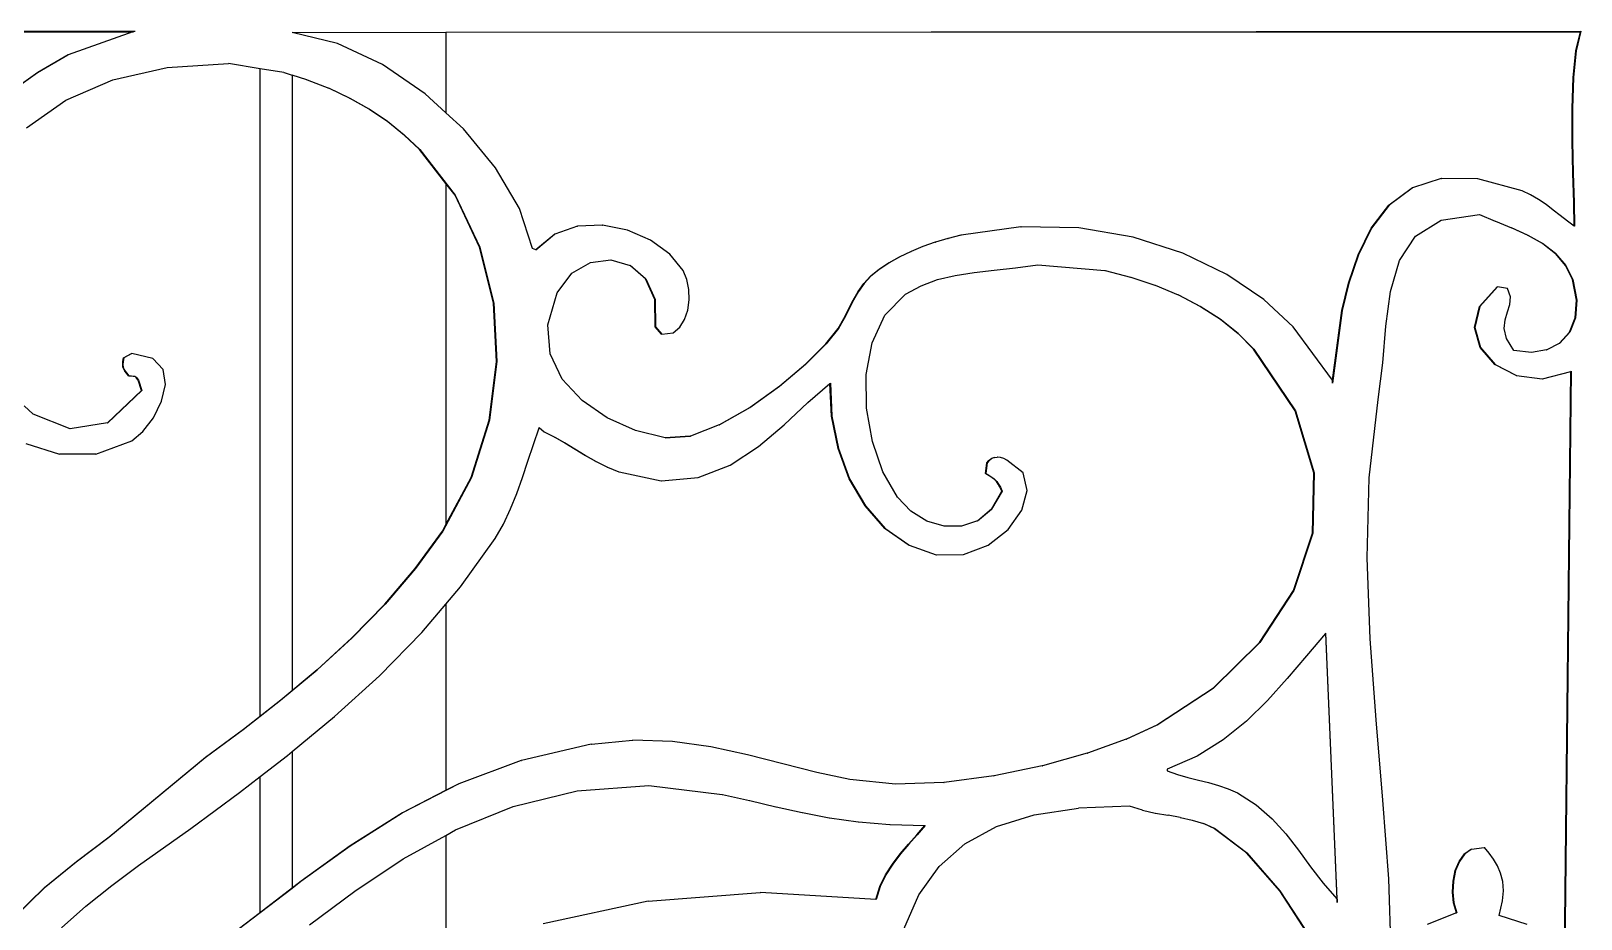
# Model space of a CAD drawing. Header units: inches. Extents: x -2812 to 9774, y -15726 to -746.
# Drawn here: x 3026.01 to 3048.65, y -9097.01 to -9084.03 of the extents above; entities that cross this region are included whole.
import ezdxf

# ---------------------------------------------------------------- set-up
doc = ezdxf.new("R2010")
doc.units = ezdxf.units.IN
doc.header["$LTSCALE"] = 17
doc.header["$MEASUREMENT"] = 0
doc.layers.add('OUTLINE', color=1, linetype='Continuous', lineweight=25)

# ---------------------------------------------------------------- blocks, each defined once
blk = doc.blocks.new('kk')
for p, q in [((-1723.644, -2491.969), (-1722.024, -2491.965)), ((-1723.644, -2491.976), (-1722.055, -2491.976)), ((-1722.055, -2491.976), (-1722.999, -2492.311)), ((-1722.055, -2491.976), (-1722.051, -2491.976)), ((-1722.051, -2491.976), (-1722.024, -2491.965)), ((-1722.024, -2491.965), (-1722.02, -2491.965)), ((-1719.726, -2491.986), (-1717.483, -2491.984)), ((-1719.066, -2492.145), (-1719.726, -2491.986)), ((-1717.483, -2491.984), (-1710.393, -2491.976)), ((-1717.483, -2491.984), (-1717.483, -2493.159)), ((-1710.393, -2491.976), (-1700.907, -2491.965)), ((-1710.393, -2491.976), (-1700.91, -2491.976)), ((-1700.978, -2492.256), (-1700.91, -2491.976)), ((-1700.903, -2491.965), (-1700.974, -2492.256)), ((-1700.91, -2491.976), (-1700.907, -2491.965)), ((-1700.907, -2491.965), (-1700.903, -2491.965)), ((-1723.448, -2492.572), (-1723.004, -2492.311)), ((-1722.999, -2492.311), (-1723.443, -2492.572)), ((-1723.004, -2492.311), (-1722.999, -2492.311)), ((-1718.409, -2492.453), (-1719.066, -2492.145)), ((-1701.018, -2492.644), (-1700.978, -2492.256)), ((-1700.974, -2492.256), (-1701.013, -2492.644)), ((-1700.978, -2492.256), (-1700.974, -2492.256)), ((-1723.875, -2492.88), (-1723.448, -2492.572)), ((-1723.443, -2492.572), (-1723.87, -2492.88)), ((-1723.448, -2492.572), (-1723.443, -2492.572)), ((-1722.346, -2492.678), (-1721.552, -2492.497)), ((-1721.552, -2492.497), (-1720.658, -2492.441)), ((-1720.193, -2492.516), (-1720.658, -2492.441)), ((-1720.193, -2501.977), (-1720.193, -2492.516)), ((-1719.851, -2492.57), (-1720.193, -2492.516)), ((-1719.851, -2492.57), (-1719.846, -2492.57)), ((-1719.846, -2492.57), (-1719.728, -2492.609)), ((-1717.785, -2492.881), (-1718.409, -2492.453)), ((-1723.033, -2492.976), (-1722.346, -2492.678)), ((-1719.728, -2492.609), (-1719.728, -2501.605)), ((-1719.514, -2492.676), (-1719.728, -2492.609)), ((-1719.514, -2492.676), (-1719.51, -2492.676)), ((-1719.51, -2492.676), (-1719.193, -2492.802)), ((-1719.193, -2492.802), (-1719.189, -2492.802)), ((-1718.889, -2492.947), (-1719.193, -2492.802)), ((-1719.189, -2492.802), (-1718.884, -2492.947)), ((-1701.033, -2493.095), (-1701.018, -2492.644)), ((-1701.013, -2492.644), (-1701.028, -2493.095)), ((-1701.018, -2492.644), (-1701.013, -2492.644)), ((-1723.609, -2493.382), (-1723.033, -2492.976)), ((-1718.889, -2492.947), (-1718.884, -2492.947)), ((-1718.603, -2493.109), (-1718.889, -2492.947)), ((-1718.884, -2492.947), (-1718.598, -2493.109)), ((-1717.483, -2493.159), (-1717.785, -2492.881)), ((-1718.336, -2493.289), (-1718.603, -2493.109)), ((-1718.603, -2493.109), (-1718.598, -2493.109)), ((-1718.598, -2493.109), (-1718.331, -2493.289)), ((-1717.224, -2493.396), (-1717.483, -2493.159)), ((-1701.033, -2493.095), (-1701.028, -2493.095)), ((-1701.032, -2493.573), (-1701.033, -2493.095)), ((-1701.028, -2493.095), (-1701.027, -2493.573)), ((-1718.336, -2493.289), (-1718.331, -2493.289)), ((-1718.091, -2493.485), (-1718.336, -2493.289)), ((-1718.331, -2493.289), (-1718.086, -2493.485)), ((-1718.091, -2493.485), (-1718.086, -2493.485)), ((-1717.868, -2493.695), (-1718.091, -2493.485)), ((-1718.086, -2493.485), (-1717.863, -2493.695)), ((-1716.756, -2493.966), (-1717.224, -2493.396)), ((-1717.868, -2493.695), (-1717.863, -2493.695)), ((-1717.483, -2494.192), (-1717.868, -2493.695)), ((-1717.863, -2493.695), (-1717.345, -2494.364)), ((-1701.021, -2494.043), (-1701.032, -2493.573)), ((-1701.032, -2493.573), (-1701.027, -2493.573)), ((-1701.027, -2493.573), (-1701.017, -2494.043)), ((-1716.409, -2494.559), (-1716.756, -2493.966)), ((-1702.943, -2494.118), (-1703.366, -2494.256)), ((-1702.943, -2494.118), (-1702.939, -2494.118)), ((-1702.408, -2494.127), (-1702.939, -2494.118)), ((-1701.763, -2494.3), (-1702.408, -2494.127)), ((-1701.021, -2494.043), (-1701.017, -2494.043)), ((-1701.009, -2494.47), (-1701.021, -2494.043)), ((-1701.017, -2494.043), (-1701.005, -2494.47)), ((-1717.483, -2494.192), (-1717.483, -2499.177)), ((-1717.349, -2494.364), (-1717.483, -2494.192)), ((-1717.349, -2494.364), (-1717.345, -2494.364)), ((-1716.989, -2495.122), (-1717.349, -2494.364)), ((-1717.345, -2494.364), (-1716.985, -2495.122)), ((-1703.708, -2494.51), (-1703.371, -2494.256)), ((-1703.366, -2494.256), (-1703.704, -2494.51)), ((-1703.371, -2494.256), (-1703.366, -2494.256)), ((-1701.639, -2494.358), (-1701.763, -2494.3)), ((-1701.524, -2494.426), (-1701.639, -2494.358)), ((-1716.215, -2495.143), (-1716.409, -2494.559)), ((-1703.967, -2494.847), (-1703.708, -2494.51)), ((-1703.704, -2494.51), (-1703.962, -2494.847)), ((-1703.708, -2494.51), (-1703.704, -2494.51)), ((-1701.414, -2494.502), (-1701.524, -2494.426)), ((-1701.308, -2494.581), (-1701.414, -2494.502)), ((-1701.205, -2494.663), (-1701.308, -2494.581)), ((-1701.009, -2494.47), (-1701.005, -2494.47)), ((-1701.003, -2494.815), (-1701.009, -2494.47)), ((-1701.005, -2494.47), (-1700.998, -2494.819)), ((-1715.561, -2494.817), (-1715.891, -2494.932)), ((-1715.561, -2494.817), (-1715.557, -2494.817)), ((-1715.198, -2494.803), (-1715.557, -2494.817)), ((-1715.198, -2494.803), (-1715.194, -2494.803)), ((-1714.83, -2494.876), (-1715.194, -2494.803)), ((-1709.085, -2494.825), (-1709.956, -2494.949)), ((-1709.085, -2494.825), (-1709.08, -2494.825)), ((-1708.238, -2494.841), (-1709.08, -2494.825)), ((-1707.445, -2494.976), (-1708.238, -2494.841)), ((-1704.159, -2495.238), (-1703.967, -2494.847)), ((-1703.962, -2494.847), (-1704.155, -2495.238)), ((-1703.967, -2494.847), (-1703.962, -2494.847)), ((-1703.322, -2494.963), (-1702.945, -2494.727)), ((-1702.945, -2494.727), (-1702.384, -2494.646)), ((-1702.384, -2494.646), (-1702.156, -2494.742)), ((-1702.156, -2494.742), (-1702.152, -2494.742)), ((-1702.152, -2494.742), (-1701.918, -2494.841)), ((-1701.918, -2494.841), (-1701.913, -2494.841)), ((-1701.684, -2494.949), (-1701.918, -2494.841)), ((-1701.913, -2494.841), (-1701.679, -2494.949)), ((-1701.102, -2494.743), (-1701.205, -2494.663)), ((-1701.003, -2494.815), (-1701.102, -2494.743)), ((-1700.998, -2494.819), (-1701.003, -2494.815)), ((-1716.17, -2495.163), (-1715.895, -2494.932)), ((-1715.891, -2494.932), (-1716.167, -2495.165)), ((-1715.895, -2494.932), (-1715.891, -2494.932)), ((-1714.494, -2495.021), (-1714.83, -2494.876)), ((-1714.213, -2495.224), (-1714.494, -2495.021)), ((-1710.338, -2495.052), (-1710.514, -2495.116)), ((-1710.338, -2495.052), (-1710.333, -2495.052)), ((-1710.151, -2494.996), (-1710.333, -2495.052)), ((-1710.151, -2494.996), (-1710.147, -2494.996)), ((-1709.961, -2494.949), (-1710.147, -2494.996)), ((-1709.961, -2494.949), (-1709.956, -2494.949)), ((-1706.719, -2495.21), (-1707.445, -2494.976)), ((-1703.555, -2495.321), (-1703.322, -2494.963)), ((-1701.684, -2494.949), (-1701.679, -2494.949)), ((-1701.467, -2495.072), (-1701.684, -2494.949)), ((-1701.679, -2494.949), (-1701.462, -2495.072)), ((-1701.467, -2495.072), (-1701.462, -2495.072)), ((-1701.277, -2495.217), (-1701.467, -2495.072)), ((-1701.462, -2495.072), (-1701.273, -2495.217)), ((-1716.787, -2495.942), (-1716.989, -2495.122)), ((-1716.989, -2495.122), (-1716.985, -2495.122)), ((-1716.985, -2495.122), (-1716.782, -2495.942)), ((-1716.17, -2495.163), (-1716.215, -2495.143)), ((-1716.167, -2495.165), (-1716.17, -2495.163)), ((-1714.017, -2495.467), (-1714.213, -2495.224)), ((-1711.012, -2495.353), (-1710.857, -2495.267)), ((-1710.853, -2495.267), (-1711.008, -2495.353)), ((-1710.857, -2495.267), (-1710.692, -2495.188)), ((-1710.857, -2495.267), (-1710.853, -2495.267)), ((-1710.688, -2495.188), (-1710.853, -2495.267)), ((-1710.692, -2495.188), (-1710.688, -2495.188)), ((-1710.518, -2495.116), (-1710.688, -2495.188)), ((-1710.518, -2495.116), (-1710.514, -2495.116)), ((-1706.076, -2495.521), (-1706.719, -2495.21)), ((-1704.298, -2495.65), (-1704.159, -2495.238)), ((-1704.155, -2495.238), (-1704.293, -2495.65)), ((-1704.159, -2495.238), (-1704.155, -2495.238)), ((-1701.277, -2495.217), (-1701.273, -2495.217)), ((-1701.127, -2495.39), (-1701.277, -2495.217)), ((-1701.273, -2495.217), (-1701.122, -2495.39)), ((-1715.857, -2495.792), (-1715.644, -2495.506)), ((-1715.644, -2495.506), (-1715.369, -2495.347)), ((-1715.369, -2495.347), (-1715.071, -2495.311)), ((-1715.071, -2495.311), (-1714.793, -2495.393)), ((-1714.793, -2495.393), (-1714.788, -2495.393)), ((-1714.565, -2495.586), (-1714.793, -2495.393)), ((-1714.788, -2495.393), (-1714.56, -2495.586)), ((-1713.963, -2495.598), (-1714.017, -2495.467)), ((-1711.28, -2495.548), (-1711.155, -2495.446)), ((-1711.151, -2495.446), (-1711.275, -2495.548)), ((-1711.155, -2495.446), (-1711.012, -2495.353)), ((-1711.155, -2495.446), (-1711.151, -2495.446)), ((-1711.008, -2495.353), (-1711.151, -2495.446)), ((-1711.012, -2495.353), (-1711.008, -2495.353)), ((-1710.043, -2495.537), (-1709.768, -2495.494)), ((-1709.768, -2495.494), (-1709.476, -2495.461)), ((-1709.476, -2495.461), (-1709.165, -2495.426)), ((-1709.165, -2495.426), (-1708.834, -2495.381)), ((-1708.834, -2495.381), (-1707.859, -2495.467)), ((-1707.859, -2495.467), (-1707.854, -2495.467)), ((-1707.854, -2495.467), (-1707.485, -2495.561)), ((-1705.534, -2495.888), (-1706.076, -2495.521)), ((-1703.685, -2495.77), (-1703.555, -2495.321)), ((-1701.127, -2495.39), (-1701.122, -2495.39)), ((-1701.027, -2495.597), (-1701.127, -2495.39)), ((-1701.122, -2495.39), (-1701.022, -2495.597)), ((-1714.565, -2495.586), (-1714.56, -2495.586)), ((-1714.43, -2495.887), (-1714.565, -2495.586)), ((-1714.56, -2495.586), (-1714.426, -2495.887)), ((-1713.934, -2495.743), (-1713.963, -2495.598)), ((-1713.929, -2495.895), (-1713.934, -2495.743)), ((-1711.461, -2495.773), (-1711.379, -2495.657)), ((-1711.374, -2495.657), (-1711.456, -2495.773)), ((-1711.379, -2495.657), (-1711.28, -2495.548)), ((-1711.379, -2495.657), (-1711.374, -2495.657)), ((-1711.275, -2495.548), (-1711.374, -2495.657)), ((-1711.28, -2495.548), (-1711.275, -2495.548)), ((-1710.769, -2495.813), (-1710.542, -2495.687)), ((-1710.542, -2495.687), (-1710.301, -2495.598)), ((-1710.301, -2495.598), (-1710.043, -2495.537)), ((-1707.485, -2495.561), (-1707.48, -2495.561)), ((-1707.48, -2495.561), (-1707.126, -2495.68)), ((-1707.126, -2495.68), (-1707.121, -2495.68)), ((-1707.121, -2495.68), (-1706.785, -2495.823)), ((-1704.395, -2496.051), (-1704.298, -2495.65)), ((-1704.293, -2495.65), (-1704.39, -2496.051)), ((-1704.298, -2495.65), (-1704.293, -2495.65)), ((-1702.387, -2495.989), (-1702.126, -2495.705)), ((-1702.121, -2495.705), (-1702.382, -2495.989)), ((-1702.126, -2495.705), (-1702.121, -2495.705)), ((-1701.978, -2495.727), (-1702.121, -2495.705)), ((-1701.934, -2495.849), (-1701.978, -2495.727)), ((-1701.027, -2495.597), (-1701.022, -2495.597)), ((-1700.968, -2495.898), (-1701.027, -2495.597)), ((-1701.022, -2495.597), (-1700.964, -2495.898)), ((-1716.787, -2495.942), (-1716.782, -2495.942)), ((-1716.741, -2496.795), (-1716.787, -2495.942)), ((-1716.782, -2495.942), (-1716.736, -2496.795)), ((-1715.994, -2496.26), (-1715.857, -2495.792)), ((-1714.43, -2495.887), (-1714.426, -2495.887)), ((-1714.428, -2496.289), (-1714.43, -2495.887)), ((-1714.426, -2495.887), (-1714.423, -2496.289)), ((-1713.95, -2496.044), (-1713.929, -2495.895)), ((-1711.671, -2496.166), (-1711.532, -2495.897)), ((-1711.527, -2495.897), (-1711.666, -2496.166)), ((-1711.532, -2495.897), (-1711.461, -2495.773)), ((-1711.532, -2495.897), (-1711.527, -2495.897)), ((-1711.456, -2495.773), (-1711.527, -2495.897)), ((-1711.461, -2495.773), (-1711.456, -2495.773)), ((-1711.07, -2496.118), (-1710.769, -2495.813)), ((-1706.785, -2495.823), (-1706.78, -2495.823)), ((-1706.466, -2495.989), (-1706.785, -2495.823)), ((-1706.78, -2495.823), (-1706.462, -2495.989)), ((-1705.107, -2496.289), (-1705.534, -2495.888)), ((-1703.752, -2496.279), (-1703.685, -2495.77)), ((-1701.976, -2496.071), (-1701.941, -2495.961)), ((-1701.941, -2495.961), (-1701.934, -2495.849)), ((-1700.987, -2496.156), (-1700.968, -2495.898)), ((-1700.964, -2495.898), (-1700.982, -2496.156)), ((-1700.968, -2495.898), (-1700.964, -2495.898)), ((-1714.065, -2496.294), (-1713.995, -2496.18)), ((-1713.995, -2496.18), (-1713.95, -2496.044)), ((-1711.753, -2496.311), (-1711.671, -2496.166)), ((-1711.666, -2496.166), (-1711.748, -2496.311)), ((-1711.671, -2496.166), (-1711.666, -2496.166)), ((-1711.257, -2496.52), (-1711.07, -2496.118)), ((-1706.466, -2495.989), (-1706.462, -2495.989)), ((-1706.174, -2496.177), (-1706.466, -2495.989)), ((-1706.462, -2495.989), (-1706.17, -2496.177)), ((-1706.174, -2496.177), (-1706.17, -2496.177)), ((-1705.912, -2496.385), (-1706.174, -2496.177)), ((-1706.17, -2496.177), (-1705.908, -2496.385)), ((-1704.39, -2496.051), (-1704.534, -2497.111)), ((-1704.534, -2497.067), (-1704.395, -2496.051)), ((-1704.395, -2496.051), (-1704.39, -2496.051)), ((-1702.46, -2496.296), (-1702.387, -2495.989)), ((-1702.382, -2495.989), (-1702.456, -2496.296)), ((-1702.387, -2495.989), (-1702.382, -2495.989)), ((-1702.025, -2496.314), (-1702.012, -2496.186)), ((-1702.012, -2496.186), (-1701.976, -2496.071)), ((-1701.072, -2496.367), (-1700.987, -2496.156)), ((-1700.982, -2496.156), (-1701.068, -2496.367)), ((-1700.987, -2496.156), (-1700.982, -2496.156)), ((-1715.959, -2496.682), (-1715.994, -2496.26)), ((-1714.428, -2496.289), (-1714.423, -2496.289)), ((-1714.332, -2496.397), (-1714.428, -2496.289)), ((-1714.423, -2496.289), (-1714.328, -2496.397)), ((-1714.332, -2496.397), (-1714.328, -2496.397)), ((-1714.328, -2496.397), (-1714.161, -2496.376)), ((-1714.161, -2496.376), (-1714.065, -2496.294)), ((-1711.932, -2496.538), (-1711.753, -2496.311)), ((-1711.748, -2496.311), (-1711.927, -2496.538)), ((-1711.753, -2496.311), (-1711.748, -2496.311)), ((-1705.912, -2496.385), (-1705.908, -2496.385)), ((-1705.685, -2496.613), (-1705.912, -2496.385)), ((-1705.908, -2496.385), (-1705.68, -2496.613)), ((-1704.534, -2497.067), (-1705.107, -2496.289)), ((-1703.799, -2496.816), (-1703.752, -2496.279)), ((-1702.46, -2496.296), (-1702.456, -2496.296)), ((-1702.376, -2496.591), (-1702.46, -2496.296)), ((-1702.456, -2496.296), (-1702.371, -2496.591)), ((-1701.99, -2496.461), (-1702.025, -2496.314)), ((-1701.215, -2496.525), (-1701.072, -2496.367)), ((-1701.068, -2496.367), (-1701.21, -2496.525)), ((-1701.072, -2496.367), (-1701.068, -2496.367)), ((-1712.23, -2496.833), (-1711.932, -2496.538)), ((-1711.927, -2496.538), (-1712.225, -2496.833)), ((-1711.932, -2496.538), (-1711.927, -2496.538)), ((-1711.343, -2496.985), (-1711.257, -2496.52)), ((-1705.685, -2496.613), (-1705.68, -2496.613)), ((-1705.078, -2497.516), (-1705.685, -2496.613)), ((-1705.68, -2496.613), (-1705.074, -2497.516)), ((-1702.376, -2496.591), (-1702.371, -2496.591)), ((-1702.163, -2496.838), (-1702.376, -2496.591)), ((-1702.371, -2496.591), (-1702.158, -2496.838)), ((-1701.882, -2496.635), (-1701.99, -2496.461)), ((-1701.627, -2496.665), (-1701.882, -2496.635)), ((-1701.405, -2496.626), (-1701.627, -2496.665)), ((-1701.405, -2496.626), (-1701.215, -2496.525)), ((-1701.405, -2496.626), (-1701.4, -2496.626)), ((-1701.21, -2496.525), (-1701.4, -2496.626)), ((-1701.215, -2496.525), (-1701.21, -2496.525)), ((-1722.203, -2496.841), (-1722.201, -2496.797)), ((-1722.199, -2496.876), (-1722.203, -2496.841)), ((-1722.203, -2496.841), (-1722.199, -2496.841)), ((-1722.201, -2496.797), (-1722.192, -2496.743)), ((-1722.201, -2496.797), (-1722.196, -2496.797)), ((-1722.196, -2496.797), (-1722.199, -2496.841)), ((-1722.199, -2496.841), (-1722.194, -2496.876)), ((-1722.188, -2496.907), (-1722.199, -2496.876)), ((-1722.199, -2496.876), (-1722.194, -2496.876)), ((-1722.187, -2496.743), (-1722.196, -2496.797)), ((-1722.194, -2496.876), (-1722.184, -2496.907)), ((-1722.192, -2496.743), (-1722.072, -2496.678)), ((-1722.192, -2496.743), (-1722.187, -2496.743)), ((-1722.069, -2496.679), (-1722.187, -2496.743)), ((-1722.072, -2496.678), (-1722.069, -2496.679)), ((-1722.069, -2496.679), (-1722.067, -2496.678)), ((-1721.764, -2496.749), (-1722.067, -2496.678)), ((-1721.61, -2496.911), (-1721.764, -2496.749)), ((-1716.851, -2497.653), (-1716.741, -2496.795)), ((-1716.736, -2496.795), (-1716.846, -2497.653)), ((-1716.741, -2496.795), (-1716.736, -2496.795)), ((-1715.782, -2497.053), (-1715.959, -2496.682)), ((-1712.612, -2497.156), (-1712.23, -2496.833)), ((-1712.225, -2496.833), (-1712.607, -2497.156)), ((-1712.23, -2496.833), (-1712.225, -2496.833)), ((-1703.865, -2497.349), (-1703.799, -2496.816)), ((-1702.163, -2496.838), (-1702.158, -2496.838)), ((-1701.851, -2497.001), (-1702.163, -2496.838)), ((-1702.158, -2496.838), (-1701.847, -2497.001)), ((-1722.188, -2496.907), (-1722.184, -2496.907)), ((-1722.171, -2496.936), (-1722.188, -2496.907)), ((-1722.184, -2496.907), (-1722.167, -2496.936)), ((-1722.171, -2496.936), (-1722.167, -2496.936)), ((-1722.148, -2496.967), (-1722.171, -2496.936)), ((-1722.167, -2496.936), (-1722.144, -2496.967)), ((-1722.148, -2496.967), (-1722.144, -2496.967)), ((-1722.12, -2497.003), (-1722.148, -2496.967)), ((-1722.144, -2496.967), (-1722.115, -2497.003)), ((-1722.12, -2497.003), (-1722.115, -2497.003)), ((-1722.115, -2497.003), (-1722.077, -2497.006)), ((-1722.077, -2497.006), (-1722.073, -2497.006)), ((-1722.073, -2497.006), (-1722.048, -2497.009)), ((-1722.048, -2497.009), (-1722.044, -2497.009)), ((-1722.044, -2497.009), (-1722.03, -2497.011)), ((-1722.03, -2497.011), (-1722.025, -2497.011)), ((-1722.025, -2497.011), (-1722.017, -2497.017)), ((-1722.006, -2497.027), (-1722.017, -2497.017)), ((-1722.017, -2497.017), (-1722.012, -2497.017)), ((-1722.012, -2497.017), (-1722.002, -2497.027)), ((-1721.994, -2497.043), (-1722.006, -2497.027)), ((-1722.006, -2497.027), (-1722.002, -2497.027)), ((-1722.002, -2497.027), (-1721.99, -2497.043)), ((-1721.994, -2497.043), (-1721.99, -2497.043)), ((-1721.977, -2497.067), (-1721.994, -2497.043)), ((-1721.99, -2497.043), (-1721.972, -2497.067)), ((-1721.977, -2497.067), (-1721.972, -2497.067)), ((-1721.929, -2497.219), (-1721.977, -2497.067)), ((-1721.972, -2497.067), (-1721.924, -2497.219)), ((-1721.576, -2497.13), (-1721.61, -2496.911)), ((-1715.494, -2497.367), (-1715.782, -2497.053)), ((-1711.872, -2497.115), (-1711.867, -2497.111)), ((-1711.867, -2497.111), (-1711.846, -2497.592)), ((-1711.337, -2497.477), (-1711.343, -2496.985)), ((-1704.534, -2497.111), (-1704.534, -2497.067)), ((-1701.851, -2497.001), (-1701.847, -2497.001)), ((-1701.847, -2497.001), (-1701.471, -2497.047)), ((-1701.469, -2497.046), (-1701.471, -2497.047)), ((-1701.469, -2497.046), (-1701.466, -2497.047)), ((-1701.466, -2497.047), (-1701.051, -2496.939)), ((-1701.146, -2505.539), (-1701.051, -2496.939)), ((-1701.046, -2496.938), (-1701.142, -2505.543)), ((-1701.051, -2496.939), (-1701.046, -2496.938)), ((-1722.425, -2497.691), (-1721.929, -2497.219)), ((-1721.924, -2497.219), (-1722.421, -2497.691)), ((-1721.929, -2497.219), (-1721.924, -2497.219)), ((-1721.634, -2497.376), (-1721.576, -2497.13)), ((-1713.043, -2497.466), (-1712.612, -2497.156)), ((-1712.607, -2497.156), (-1713.038, -2497.466)), ((-1712.612, -2497.156), (-1712.607, -2497.156)), ((-1712.195, -2497.396), (-1711.872, -2497.115)), ((-1711.85, -2497.592), (-1711.872, -2497.115)), ((-1723.512, -2497.565), (-1723.644, -2497.445)), ((-1721.755, -2497.617), (-1721.634, -2497.376)), ((-1715.127, -2497.618), (-1715.494, -2497.367)), ((-1713.489, -2497.722), (-1713.043, -2497.466)), ((-1713.038, -2497.466), (-1713.484, -2497.722)), ((-1713.043, -2497.466), (-1713.038, -2497.466)), ((-1712.54, -2497.719), (-1712.195, -2497.396)), ((-1711.252, -2497.962), (-1711.337, -2497.477)), ((-1705.078, -2497.516), (-1705.074, -2497.516)), ((-1704.804, -2498.422), (-1705.078, -2497.516)), ((-1705.074, -2497.516), (-1704.8, -2498.422)), ((-1703.998, -2498.494), (-1703.865, -2497.349)), ((-1722.968, -2497.781), (-1723.512, -2497.565)), ((-1722.425, -2497.691), (-1722.968, -2497.781)), ((-1722.425, -2497.691), (-1722.421, -2497.691)), ((-1721.909, -2497.82), (-1721.755, -2497.617)), ((-1717.115, -2498.489), (-1716.851, -2497.653)), ((-1716.846, -2497.653), (-1717.11, -2498.489)), ((-1716.851, -2497.653), (-1716.846, -2497.653)), ((-1716.203, -2498.007), (-1716.12, -2497.763)), ((-1716.12, -2497.763), (-1716.119, -2497.759)), ((-1716.052, -2497.824), (-1716.12, -2497.763)), ((-1716.119, -2497.759), (-1716.048, -2497.824)), ((-1714.712, -2497.801), (-1715.127, -2497.618)), ((-1713.489, -2497.722), (-1713.909, -2497.884)), ((-1713.489, -2497.722), (-1713.484, -2497.722)), ((-1712.914, -2498.038), (-1712.54, -2497.719)), ((-1711.85, -2497.592), (-1711.846, -2497.592)), ((-1711.755, -2498.064), (-1711.85, -2497.592)), ((-1711.846, -2497.592), (-1711.75, -2498.064)), ((-1723.619, -2497.991), (-1723.124, -2498.148)), ((-1722.594, -2498.149), (-1722.067, -2497.954)), ((-1722.067, -2497.954), (-1721.909, -2497.82)), ((-1716.283, -2498.251), (-1716.203, -2498.007)), ((-1716.052, -2497.824), (-1716.048, -2497.824)), ((-1715.898, -2497.9), (-1716.052, -2497.824)), ((-1716.048, -2497.824), (-1715.893, -2497.9)), ((-1715.898, -2497.9), (-1715.893, -2497.9)), ((-1715.748, -2497.985), (-1715.898, -2497.9)), ((-1715.893, -2497.9), (-1715.743, -2497.985)), ((-1715.748, -2497.985), (-1715.743, -2497.985)), ((-1715.448, -2498.167), (-1715.748, -2497.985)), ((-1715.743, -2497.985), (-1715.443, -2498.167)), ((-1714.281, -2497.91), (-1714.712, -2497.801)), ((-1714.281, -2497.91), (-1713.914, -2497.884)), ((-1714.28, -2497.911), (-1714.281, -2497.91)), ((-1713.914, -2497.884), (-1714.28, -2497.911)), ((-1713.914, -2497.884), (-1713.909, -2497.884)), ((-1711.098, -2498.407), (-1711.252, -2497.962)), ((-1722.594, -2498.149), (-1723.124, -2498.148)), ((-1715.448, -2498.167), (-1715.443, -2498.167)), ((-1715.292, -2498.255), (-1715.448, -2498.167)), ((-1715.443, -2498.167), (-1715.288, -2498.255)), ((-1713.329, -2498.31), (-1712.914, -2498.038)), ((-1711.755, -2498.064), (-1711.75, -2498.064)), ((-1711.59, -2498.508), (-1711.755, -2498.064)), ((-1711.75, -2498.064), (-1711.585, -2498.508)), ((-1709.579, -2498.278), (-1709.55, -2498.241)), ((-1709.545, -2498.241), (-1709.574, -2498.278)), ((-1709.55, -2498.241), (-1709.515, -2498.215)), ((-1709.55, -2498.241), (-1709.545, -2498.241)), ((-1709.51, -2498.215), (-1709.545, -2498.241)), ((-1709.515, -2498.215), (-1709.51, -2498.215)), ((-1709.475, -2498.199), (-1709.51, -2498.215)), ((-1709.475, -2498.199), (-1709.47, -2498.199)), ((-1709.47, -2498.199), (-1709.431, -2498.193)), ((-1709.431, -2498.193), (-1709.429, -2498.194)), ((-1709.427, -2498.193), (-1709.429, -2498.194)), ((-1709.381, -2498.198), (-1709.427, -2498.193)), ((-1709.334, -2498.212), (-1709.381, -2498.198)), ((-1709.287, -2498.235), (-1709.334, -2498.212)), ((-1709.053, -2498.42), (-1709.287, -2498.235)), ((-1716.362, -2498.49), (-1716.283, -2498.251)), ((-1715.292, -2498.255), (-1715.288, -2498.255)), ((-1715.129, -2498.337), (-1715.292, -2498.255)), ((-1715.288, -2498.255), (-1715.124, -2498.337)), ((-1715.129, -2498.337), (-1715.124, -2498.337)), ((-1715.124, -2498.337), (-1714.954, -2498.408)), ((-1714.954, -2498.408), (-1714.949, -2498.408)), ((-1714.949, -2498.408), (-1714.339, -2498.537)), ((-1713.799, -2498.49), (-1713.329, -2498.31)), ((-1710.888, -2498.776), (-1711.098, -2498.407)), ((-1709.603, -2498.43), (-1709.579, -2498.278)), ((-1709.603, -2498.43), (-1709.598, -2498.43)), ((-1709.552, -2498.46), (-1709.603, -2498.43)), ((-1709.574, -2498.278), (-1709.598, -2498.43)), ((-1709.598, -2498.43), (-1709.547, -2498.46)), ((-1709.579, -2498.278), (-1709.574, -2498.278)), ((-1709.552, -2498.46), (-1709.547, -2498.46)), ((-1709.509, -2498.489), (-1709.552, -2498.46)), ((-1709.547, -2498.46), (-1709.504, -2498.489)), ((-1709.057, -2498.422), (-1709.057, -2498.423)), ((-1708.99, -2498.678), (-1709.053, -2498.42)), ((-1704.826, -2499.306), (-1704.804, -2498.422)), ((-1704.8, -2498.422), (-1704.821, -2499.306)), ((-1704.804, -2498.422), (-1704.8, -2498.422)), ((-1717.11, -2498.489), (-1717.529, -2499.273)), ((-1717.483, -2499.177), (-1717.115, -2498.489)), ((-1717.115, -2498.489), (-1717.11, -2498.489)), ((-1716.445, -2498.723), (-1716.362, -2498.49)), ((-1714.336, -2498.537), (-1714.339, -2498.537)), ((-1714.336, -2498.537), (-1714.335, -2498.537)), ((-1714.335, -2498.537), (-1713.799, -2498.49)), ((-1711.59, -2498.508), (-1711.585, -2498.508)), ((-1711.36, -2498.905), (-1711.59, -2498.508)), ((-1711.585, -2498.508), (-1711.355, -2498.905)), ((-1709.515, -2498.952), (-1709.364, -2498.689)), ((-1709.359, -2498.689), (-1709.511, -2498.952)), ((-1709.509, -2498.489), (-1709.504, -2498.489)), ((-1709.473, -2498.517), (-1709.509, -2498.489)), ((-1709.504, -2498.489), (-1709.468, -2498.517)), ((-1709.473, -2498.517), (-1709.468, -2498.517)), ((-1709.442, -2498.549), (-1709.473, -2498.517)), ((-1709.468, -2498.517), (-1709.437, -2498.549)), ((-1709.442, -2498.549), (-1709.437, -2498.549)), ((-1709.414, -2498.587), (-1709.442, -2498.549)), ((-1709.437, -2498.549), (-1709.41, -2498.587)), ((-1709.414, -2498.587), (-1709.41, -2498.587)), ((-1709.389, -2498.633), (-1709.414, -2498.587)), ((-1709.41, -2498.587), (-1709.384, -2498.633)), ((-1709.389, -2498.633), (-1709.384, -2498.633)), ((-1709.364, -2498.689), (-1709.389, -2498.633)), ((-1709.384, -2498.633), (-1709.359, -2498.689)), ((-1709.364, -2498.689), (-1709.359, -2498.689)), ((-1709.072, -2498.968), (-1708.99, -2498.678)), ((-1704.028, -2499.663), (-1703.998, -2498.494)), ((-1716.537, -2498.95), (-1716.445, -2498.723)), ((-1711.36, -2498.905), (-1711.355, -2498.905)), ((-1711.069, -2499.235), (-1711.36, -2498.905)), ((-1711.355, -2498.905), (-1711.064, -2499.235)), ((-1710.69, -2498.983), (-1710.888, -2498.776)), ((-1716.642, -2499.17), (-1716.537, -2498.95)), ((-1710.457, -2499.127), (-1710.69, -2498.983)), ((-1710.204, -2499.203), (-1710.457, -2499.127)), ((-1709.718, -2499.122), (-1709.951, -2499.203)), ((-1709.718, -2499.122), (-1709.515, -2498.952)), ((-1709.718, -2499.122), (-1709.714, -2499.122)), ((-1709.511, -2498.952), (-1709.714, -2499.122)), ((-1709.515, -2498.952), (-1709.511, -2498.952)), ((-1709.272, -2499.249), (-1709.072, -2498.968)), ((-1717.932, -2499.822), (-1717.533, -2499.273)), ((-1717.529, -2499.273), (-1717.927, -2499.822)), ((-1717.533, -2499.273), (-1717.483, -2499.177)), ((-1717.533, -2499.273), (-1717.529, -2499.273)), ((-1716.764, -2499.381), (-1716.642, -2499.17)), ((-1711.069, -2499.235), (-1711.064, -2499.235)), ((-1710.72, -2499.479), (-1711.069, -2499.235)), ((-1711.064, -2499.235), (-1710.716, -2499.479)), ((-1709.951, -2499.203), (-1710.204, -2499.203)), ((-1709.564, -2499.478), (-1709.272, -2499.249)), ((-1705.104, -2500.141), (-1704.826, -2499.306)), ((-1704.821, -2499.306), (-1705.099, -2500.141)), ((-1704.826, -2499.306), (-1704.821, -2499.306)), ((-1717.268, -2500.089), (-1716.764, -2499.381)), ((-1710.72, -2499.479), (-1710.716, -2499.479)), ((-1710.716, -2499.479), (-1710.319, -2499.619)), ((-1709.92, -2499.615), (-1709.564, -2499.478)), ((-1718.374, -2500.341), (-1717.932, -2499.822)), ((-1717.927, -2499.822), (-1718.37, -2500.341)), ((-1717.932, -2499.822), (-1717.927, -2499.822)), ((-1710.319, -2499.619), (-1710.315, -2499.619)), ((-1710.315, -2499.619), (-1709.92, -2499.615)), ((-1703.984, -2500.846), (-1704.028, -2499.663)), ((-1717.483, -2500.341), (-1717.268, -2500.089)), ((-1705.6, -2500.903), (-1705.104, -2500.141)), ((-1705.099, -2500.141), (-1705.595, -2500.903)), ((-1705.104, -2500.141), (-1705.099, -2500.141)), ((-1718.854, -2500.833), (-1718.374, -2500.341)), ((-1718.37, -2500.341), (-1718.85, -2500.833)), ((-1718.374, -2500.341), (-1718.37, -2500.341)), ((-1717.835, -2500.756), (-1717.483, -2500.341)), ((-1717.483, -2500.341), (-1717.483, -2503.061)), ((-1719.364, -2501.3), (-1718.854, -2500.833)), ((-1718.85, -2500.833), (-1719.36, -2501.3)), ((-1718.854, -2500.833), (-1718.85, -2500.833)), ((-1718.452, -2501.387), (-1717.835, -2500.756)), ((-1706.276, -2501.567), (-1705.6, -2500.903)), ((-1705.595, -2500.903), (-1706.272, -2501.567)), ((-1705.6, -2500.903), (-1705.595, -2500.903)), ((-1704.634, -2500.77), (-1704.913, -2501.096)), ((-1704.629, -2500.765), (-1704.634, -2500.77)), ((-1704.634, -2500.77), (-1704.469, -2504.649)), ((-1704.464, -2504.654), (-1704.629, -2500.765)), ((-1703.897, -2502.03), (-1703.984, -2500.846)), ((-1704.913, -2501.096), (-1705.193, -2501.427)), ((-1719.36, -2501.3), (-1719.892, -2501.746)), ((-1719.728, -2501.605), (-1719.364, -2501.3)), ((-1719.364, -2501.3), (-1719.36, -2501.3)), ((-1719.109, -2501.984), (-1718.452, -2501.387)), ((-1719.896, -2501.746), (-1719.728, -2501.605)), ((-1707.094, -2502.105), (-1706.276, -2501.567)), ((-1706.272, -2501.567), (-1707.09, -2502.105)), ((-1706.276, -2501.567), (-1706.272, -2501.567)), ((-1705.193, -2501.427), (-1705.481, -2501.748)), ((-1719.892, -2501.746), (-1720.438, -2502.171)), ((-1720.193, -2501.977), (-1719.896, -2501.746)), ((-1719.896, -2501.746), (-1719.892, -2501.746)), ((-1705.481, -2501.748), (-1705.79, -2502.051)), ((-1720.443, -2502.171), (-1720.193, -2501.977)), ((-1719.728, -2502.497), (-1719.109, -2501.984)), ((-1705.79, -2502.051), (-1706.129, -2502.326)), ((-1703.797, -2503.205), (-1703.897, -2502.03)), ((-1720.997, -2502.581), (-1720.443, -2502.171)), ((-1720.438, -2502.171), (-1720.993, -2502.581)), ((-1720.443, -2502.171), (-1720.438, -2502.171)), ((-1707.545, -2502.313), (-1708.111, -2502.518)), ((-1707.545, -2502.313), (-1707.094, -2502.105)), ((-1707.545, -2502.313), (-1707.541, -2502.313)), ((-1707.09, -2502.105), (-1707.541, -2502.313)), ((-1707.094, -2502.105), (-1707.09, -2502.105)), ((-1719.795, -2502.553), (-1719.728, -2502.497)), ((-1719.728, -2502.497), (-1719.728, -2504.49)), ((-1715.36, -2502.386), (-1716.379, -2502.624)), ((-1715.36, -2502.386), (-1715.355, -2502.386)), ((-1715.355, -2502.386), (-1714.756, -2502.33)), ((-1714.756, -2502.33), (-1714.752, -2502.33)), ((-1714.751, -2502.33), (-1714.752, -2502.33)), ((-1714.171, -2502.351), (-1714.751, -2502.33)), ((-1713.614, -2502.428), (-1714.171, -2502.351)), ((-1713.078, -2502.542), (-1713.614, -2502.428)), ((-1712.561, -2502.673), (-1713.078, -2502.542)), ((-1708.115, -2502.518), (-1708.767, -2502.703)), ((-1708.115, -2502.518), (-1708.111, -2502.518)), ((-1706.129, -2502.326), (-1706.511, -2502.563)), ((-1722.407, -2503.748), (-1720.997, -2502.581)), ((-1720.993, -2502.581), (-1722.402, -2503.748)), ((-1720.997, -2502.581), (-1720.993, -2502.581)), ((-1720.193, -2502.86), (-1719.795, -2502.553)), ((-1716.383, -2502.624), (-1717.292, -2502.965)), ((-1716.383, -2502.624), (-1716.379, -2502.624)), ((-1712.063, -2502.8), (-1712.561, -2502.673)), ((-1708.771, -2502.703), (-1709.475, -2502.852)), ((-1708.771, -2502.703), (-1708.767, -2502.703)), ((-1706.511, -2502.563), (-1706.946, -2502.754)), ((-1706.946, -2502.754), (-1706.946, -2502.775)), ((-1720.498, -2503.096), (-1720.193, -2502.86)), ((-1720.193, -2504.848), (-1720.193, -2502.86)), ((-1717.292, -2502.965), (-1718.118, -2503.389)), ((-1717.483, -2503.061), (-1717.297, -2502.965)), ((-1717.297, -2502.965), (-1717.292, -2502.965)), ((-1715.565, -2503.072), (-1714.519, -2502.992)), ((-1714.519, -2502.992), (-1713.449, -2503.121)), ((-1711.581, -2502.905), (-1712.063, -2502.8)), ((-1710.916, -2502.97), (-1711.581, -2502.905)), ((-1710.207, -2502.947), (-1710.916, -2502.97)), ((-1710.207, -2502.947), (-1710.203, -2502.947)), ((-1709.48, -2502.852), (-1710.203, -2502.947)), ((-1709.48, -2502.852), (-1709.475, -2502.852)), ((-1706.946, -2502.775), (-1706.796, -2502.831)), ((-1706.796, -2502.831), (-1706.644, -2502.875)), ((-1706.644, -2502.875), (-1706.492, -2502.913)), ((-1706.492, -2502.913), (-1706.342, -2502.95)), ((-1706.342, -2502.95), (-1706.196, -2502.99)), ((-1706.196, -2502.99), (-1706.054, -2503.038)), ((-1721.208, -2503.619), (-1720.498, -2503.096)), ((-1718.122, -2503.389), (-1717.483, -2503.061)), ((-1716.5, -2503.299), (-1715.565, -2503.072)), ((-1713.449, -2503.121), (-1713.444, -2503.121)), ((-1713.444, -2503.121), (-1713.05, -2503.213)), ((-1713.05, -2503.213), (-1713.045, -2503.213)), ((-1713.045, -2503.213), (-1712.665, -2503.304)), ((-1706.054, -2503.038), (-1705.919, -2503.1)), ((-1705.919, -2503.1), (-1705.645, -2503.276)), ((-1703.712, -2504.358), (-1703.797, -2503.205)), ((-1718.882, -2503.872), (-1718.122, -2503.389)), ((-1718.118, -2503.389), (-1718.878, -2503.872)), ((-1718.122, -2503.389), (-1718.118, -2503.389)), ((-1717.341, -2503.641), (-1716.5, -2503.299)), ((-1712.665, -2503.304), (-1712.66, -2503.304)), ((-1712.66, -2503.304), (-1712.28, -2503.388)), ((-1712.28, -2503.388), (-1712.276, -2503.388)), ((-1712.276, -2503.388), (-1711.883, -2503.462)), ((-1709.442, -2503.593), (-1708.89, -2503.419)), ((-1708.89, -2503.419), (-1708.243, -2503.321)), ((-1707.496, -2503.294), (-1708.243, -2503.321)), ((-1707.31, -2503.352), (-1707.496, -2503.294)), ((-1707.31, -2503.352), (-1707.306, -2503.352)), ((-1707.306, -2503.352), (-1707.122, -2503.394)), ((-1707.122, -2503.394), (-1707.118, -2503.394)), ((-1707.118, -2503.394), (-1706.938, -2503.427)), ((-1706.938, -2503.427), (-1706.933, -2503.427)), ((-1706.758, -2503.458), (-1706.933, -2503.427)), ((-1705.645, -2503.276), (-1705.414, -2503.478)), ((-1721.97, -2504.163), (-1721.208, -2503.619)), ((-1717.483, -2503.72), (-1717.341, -2503.641)), ((-1711.883, -2503.462), (-1711.879, -2503.462)), ((-1711.879, -2503.462), (-1711.461, -2503.521)), ((-1711.461, -2503.521), (-1711.456, -2503.521)), ((-1711.456, -2503.521), (-1711, -2503.56)), ((-1711, -2503.56), (-1710.995, -2503.56)), ((-1710.995, -2503.56), (-1710.486, -2503.575)), ((-1710.604, -2503.713), (-1710.486, -2503.575)), ((-1710.482, -2503.575), (-1710.599, -2503.713)), ((-1710.486, -2503.575), (-1710.482, -2503.575)), ((-1709.903, -2503.845), (-1709.442, -2503.593)), ((-1706.758, -2503.458), (-1706.754, -2503.458)), ((-1706.754, -2503.458), (-1706.584, -2503.496)), ((-1706.584, -2503.496), (-1706.58, -2503.496)), ((-1706.58, -2503.496), (-1706.417, -2503.547)), ((-1706.258, -2503.619), (-1706.417, -2503.547)), ((-1706.417, -2503.547), (-1706.413, -2503.547)), ((-1706.413, -2503.547), (-1706.254, -2503.619)), ((-1706.258, -2503.619), (-1706.254, -2503.619)), ((-1705.791, -2503.976), (-1706.258, -2503.619)), ((-1706.254, -2503.619), (-1705.786, -2503.976)), ((-1705.414, -2503.478), (-1705.213, -2503.7)), ((-1722.884, -2504.105), (-1722.407, -2503.748)), ((-1722.402, -2503.748), (-1722.88, -2504.105)), ((-1722.407, -2503.748), (-1722.402, -2503.748)), ((-1719.6, -2504.392), (-1718.882, -2503.872)), ((-1718.878, -2503.872), (-1719.595, -2504.392)), ((-1718.882, -2503.872), (-1718.878, -2503.872)), ((-1718.106, -2504.065), (-1717.483, -2503.72)), ((-1717.483, -2503.72), (-1717.483, -2505.557)), ((-1710.845, -2503.991), (-1710.725, -2503.85)), ((-1710.721, -2503.85), (-1710.841, -2503.991)), ((-1710.725, -2503.85), (-1710.604, -2503.713)), ((-1710.725, -2503.85), (-1710.721, -2503.85)), ((-1710.599, -2503.713), (-1710.721, -2503.85)), ((-1710.604, -2503.713), (-1710.599, -2503.713)), ((-1710.278, -2504.176), (-1709.903, -2503.845)), ((-1705.213, -2503.7), (-1705.031, -2503.936)), ((-1702.503, -2503.921), (-1702.317, -2503.9)), ((-1702.317, -2503.9), (-1702.312, -2503.9)), ((-1702.246, -2503.979), (-1702.312, -2503.9)), ((-1723.35, -2504.489), (-1722.884, -2504.105)), ((-1722.88, -2504.105), (-1723.345, -2504.489)), ((-1722.884, -2504.105), (-1722.88, -2504.105)), ((-1718.81, -2504.538), (-1718.106, -2504.065)), ((-1710.958, -2504.139), (-1710.845, -2503.991)), ((-1710.841, -2503.991), (-1710.954, -2504.139)), ((-1710.845, -2503.991), (-1710.841, -2503.991)), ((-1705.304, -2504.53), (-1705.791, -2503.976)), ((-1705.791, -2503.976), (-1705.786, -2503.976)), ((-1705.786, -2503.976), (-1705.3, -2504.53)), ((-1705.031, -2503.936), (-1704.853, -2504.178)), ((-1702.739, -2504.236), (-1702.684, -2504.101)), ((-1702.679, -2504.101), (-1702.734, -2504.236)), ((-1702.684, -2504.101), (-1702.606, -2503.992)), ((-1702.684, -2504.101), (-1702.679, -2504.101)), ((-1702.602, -2503.992), (-1702.679, -2504.101)), ((-1702.606, -2503.992), (-1702.508, -2503.921)), ((-1702.606, -2503.992), (-1702.602, -2503.992)), ((-1702.503, -2503.921), (-1702.602, -2503.992)), ((-1702.508, -2503.921), (-1702.503, -2503.921)), ((-1702.182, -2504.067), (-1702.246, -2503.979)), ((-1702.124, -2504.164), (-1702.182, -2504.067)), ((-1722.36, -2504.451), (-1721.97, -2504.163)), ((-1711.143, -2504.468), (-1711.059, -2504.297)), ((-1711.055, -2504.297), (-1711.138, -2504.468)), ((-1711.059, -2504.297), (-1710.958, -2504.139)), ((-1711.059, -2504.297), (-1711.055, -2504.297)), ((-1710.954, -2504.139), (-1711.055, -2504.297)), ((-1710.958, -2504.139), (-1710.954, -2504.139)), ((-1710.573, -2504.59), (-1710.278, -2504.176)), ((-1704.853, -2504.178), (-1704.668, -2504.42)), ((-1702.771, -2504.389), (-1702.739, -2504.236)), ((-1702.734, -2504.236), (-1702.766, -2504.389)), ((-1702.739, -2504.236), (-1702.734, -2504.236)), ((-1702.078, -2504.273), (-1702.124, -2504.164)), ((-1702.046, -2504.395), (-1702.078, -2504.273)), ((-1723.783, -2504.911), (-1723.35, -2504.489)), ((-1723.345, -2504.489), (-1723.778, -2504.911)), ((-1723.35, -2504.489), (-1723.345, -2504.489)), ((-1722.739, -2504.753), (-1722.36, -2504.451)), ((-1719.595, -2504.392), (-1720.293, -2504.928)), ((-1720.193, -2504.848), (-1719.728, -2504.49)), ((-1719.728, -2504.49), (-1719.6, -2504.392)), ((-1719.6, -2504.392), (-1719.595, -2504.392)), ((-1719.472, -2505.027), (-1718.81, -2504.538)), ((-1714.526, -2504.68), (-1712.89, -2504.556)), ((-1712.89, -2504.556), (-1712.888, -2504.557)), ((-1712.886, -2504.556), (-1712.888, -2504.557)), ((-1711.203, -2504.656), (-1712.886, -2504.556)), ((-1711.203, -2504.656), (-1711.143, -2504.468)), ((-1711.138, -2504.468), (-1711.199, -2504.656)), ((-1711.143, -2504.468), (-1711.138, -2504.468)), ((-1705.304, -2504.53), (-1705.3, -2504.53)), ((-1704.856, -2505.223), (-1705.304, -2504.53)), ((-1705.3, -2504.53), (-1704.851, -2505.223)), ((-1704.668, -2504.42), (-1704.469, -2504.649)), ((-1703.674, -2505.474), (-1703.712, -2504.358)), ((-1702.78, -2504.55), (-1702.771, -2504.389)), ((-1702.78, -2504.55), (-1702.775, -2504.55)), ((-1702.764, -2504.707), (-1702.78, -2504.55)), ((-1702.766, -2504.389), (-1702.775, -2504.55)), ((-1702.775, -2504.55), (-1702.759, -2504.707)), ((-1702.771, -2504.389), (-1702.766, -2504.389)), ((-1702.049, -2504.678), (-1702.035, -2504.529)), ((-1702.035, -2504.529), (-1702.046, -2504.395)), ((-1723.096, -2505.07), (-1722.739, -2504.753)), ((-1714.53, -2504.68), (-1716.063, -2505.012)), ((-1714.53, -2504.68), (-1714.526, -2504.68)), ((-1711.199, -2504.656), (-1711.203, -2504.656)), ((-1710.792, -2505.089), (-1710.573, -2504.59)), ((-1704.469, -2504.649), (-1704.464, -2504.654)), ((-1704.464, -2504.654), (-1704.462, -2504.656)), ((-1704.464, -2504.656), (-1704.464, -2504.654)), ((-1704.464, -2504.656), (-1704.462, -2504.656)), ((-1704.462, -2504.7), (-1704.464, -2504.656)), ((-1704.462, -2504.656), (-1704.462, -2504.7)), ((-1702.764, -2504.707), (-1702.759, -2504.707)), ((-1702.723, -2504.851), (-1702.764, -2504.707)), ((-1702.759, -2504.707), (-1702.718, -2504.851)), ((-1702.097, -2504.894), (-1702.049, -2504.678)), ((-1720.997, -2505.456), (-1720.297, -2504.928)), ((-1720.293, -2504.928), (-1720.993, -2505.456)), ((-1720.297, -2504.928), (-1720.193, -2504.848)), ((-1720.297, -2504.928), (-1720.293, -2504.928)), ((-1702.723, -2504.851), (-1703.148, -2505.024)), ((-1702.723, -2504.851), (-1702.718, -2504.851)), ((-1701.691, -2505.024), (-1702.097, -2504.894))]:
    blk.add_line(p, q)

msp = doc.modelspace()

# ---------------------------------------------------------------- block references
at = {"layer": 'OUTLINE'}
msp.add_blockref('kk', (4749.555, -6592.063), dxfattribs=at)

doc.saveas('drawing.dxf')
